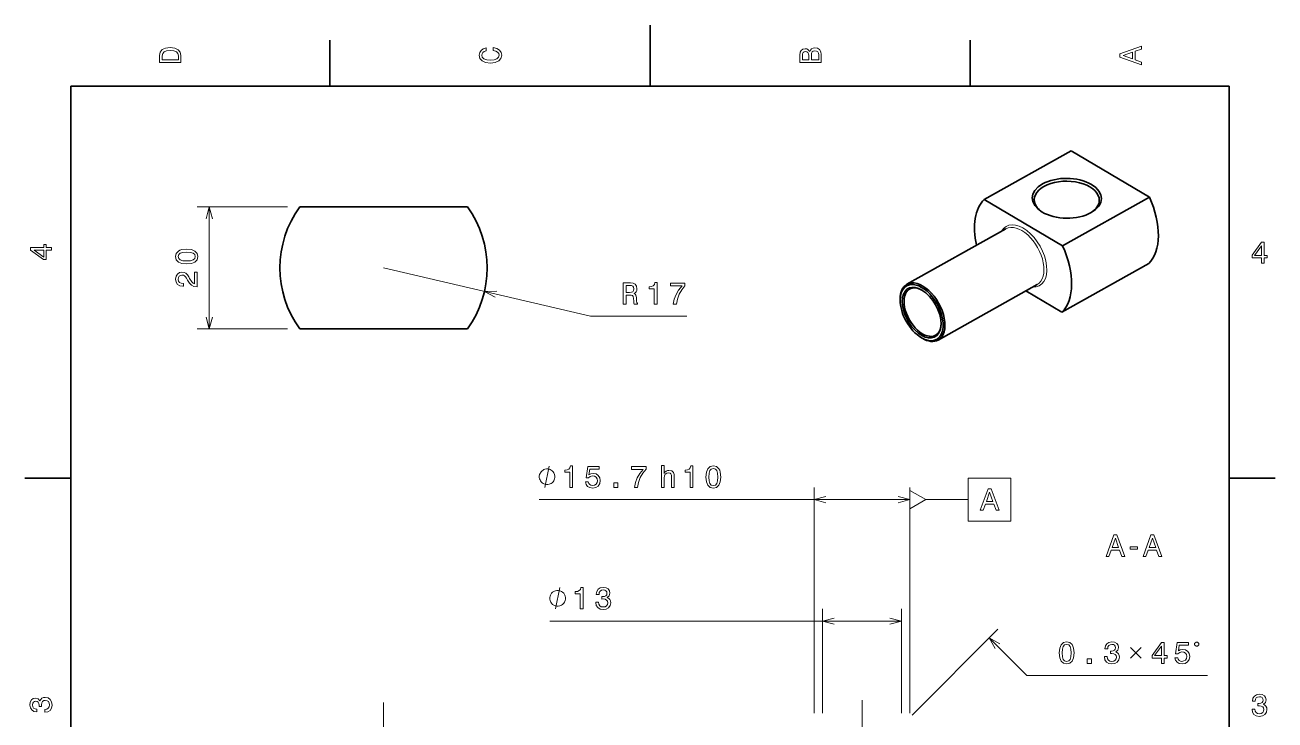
# Model space of a CAD drawing. Extents: x 0 to 210, y 0 to 297.
# Drawn here: x 2.5 to 207.5, y 183.1 to 297 of the extents above; entities that cross this region are included whole.
import ezdxf

# ---------------------------------------------------------------- set-up
doc = ezdxf.new("R2010")
doc.units = 0
doc.linetypes.add('DASHDOT', pattern=[18.5, 12, -3, 0.5, -3])

msp = doc.modelspace()

# ---------------------------------------------------------------- linework, layer by layer
at = {"color": 7, "lineweight": 35, "ltscale": 0.25}
msp.add_line((105, 287), (105, 297), dxfattribs=at)
at = {"color": 7, "lineweight": 35, "ltscale": 0.1875}
for p, q in [((52.5, 287), (52.5, 294.5)), ((157.5, 287), (157.5, 294.5)), ((10, 222.699997), (2.5, 222.699997)), ((200, 222.699997), (207.5, 222.699997))]:
    msp.add_line(p, q, dxfattribs=at)
at = {"color": 7, "lineweight": 35}
for p, q in [((200, 287), (10, 287)), ((10, 287), (10, 10)), ((200, 10), (200, 287)), ((75.053024, 267.179138), (47.557568, 267.179138)), ((75.053024, 247.179138), (47.557568, 247.179138))]:
    msp.add_line(p, q, dxfattribs=at)
at = {"color": 7, "lineweight": 35, "ltscale": 0.408224}
for p, q in [((159.802139, 268.410889), (174.047699, 276.392059)), ((172.66713, 260.800903), (186.912704, 268.782074)), ((172.550766, 249.900162), (186.796326, 257.881348))]:
    msp.add_line(p, q, dxfattribs=at)
at = {"color": 7, "lineweight": 35, "ltscale": 0.373681}
for p, q in [((174.047699, 276.392059), (186.912704, 268.782074)), ((159.802139, 268.410889), (172.66713, 260.800903))]:
    msp.add_line(p, q, dxfattribs=at)
at = {"color": 7, "lineweight": 13, "ltscale": 0.370814}
for p, q in [((45.557568, 267.179138), (30.724991, 267.179138)), ((45.557568, 247.179138), (30.724991, 247.179138))]:
    msp.add_line(p, q, dxfattribs=at)
at = {"color": 7, "lineweight": 13}
for p, q in [((32.724991, 247.179138), (32.724991, 267.179138)), ((61.305294, 257.179138), (95.226547, 249.250687)), ((131.920868, 184.169189), (131.920868, 221.188248)), ((147.62088, 184.169189), (147.62088, 221.188248)), ((86.843338, 219.188248), (147.62088, 219.188248)), ((88.566467, 199.268707), (146.270874, 199.268707)), ((166.814255, 190.35025), (196.411041, 190.35025))]:
    msp.add_line(p, q, dxfattribs=at)
at = {"color": 7, "lineweight": 35, "ltscale": 0.465376}
for p, q in [((147.141113, 254.489548), (163.381058, 263.588074)), ((152.25705, 245.358383), (168.496994, 254.456909))]:
    msp.add_line(p, q, dxfattribs=at)
at = {"color": 7, "lineweight": 35, "ltscale": 0.17219}
msp.add_line((166.62265, 253.406799), (172.550766, 249.900162), dxfattribs=at)
at = {"color": 7, "lineweight": 35, "ltscale": 0.004081}
for p, q in [((146.024124, 251.943008), (146.026215, 252.106216)), ((149.501984, 245.735474), (149.642273, 245.652039))]:
    msp.add_line(p, q, dxfattribs=at)
at = {"color": 7, "lineweight": 13, "ltscale": 0.395202}
msp.add_line((95.226547, 249.250687), (111.034615, 249.250687), dxfattribs=at)
at = {"color": 7, "lineweight": 13, "ltscale": 0.17451}
msp.add_line((150.218948, 219.188248), (157.199341, 219.188248), dxfattribs=at)
at = {"color": 7, "lineweight": 13, "ltscale": 0.427488}
for p, q in [((133.270874, 184.169189), (133.270874, 201.268707)), ((146.270874, 184.169189), (146.270874, 201.268707))]:
    msp.add_line(p, q, dxfattribs=at)
at = {"color": 7, "lineweight": 13, "ltscale": 0.497174}
msp.add_line((147.985092, 183.883408), (162.047302, 197.945618), dxfattribs=at)
at = {"color": 7, "lineweight": 13, "ltscale": 0.218537}
msp.add_line((160.633087, 196.531403), (166.814255, 190.35025), dxfattribs=at)
at = {"color": 7, "linetype": 'DASHDOT', "lineweight": 13}
for p, q in [((61.305294, 185.91925), (61.305294, 144.518646)), ((139.770874, 140.171143), (139.770874, 186.314468))]:
    msp.add_line(p, q, dxfattribs=at)
at = {"color": 7, "lineweight": 13}
for points in [[(24.583214, 291.994965), (24.583214, 290.829987), (28.083214, 290.829987), (28.083214, 291.994965), (27.972263, 292.544678), (27.634367, 292.953186), (27.084656, 293.205353), (26.333214, 293.296112), (25.566643, 293.215424), (25.26405, 293.114563), (25.021975, 292.973358), (24.694164, 292.56485), (24.613474, 292.297546)], [(79.282059, 292.817017), (79.705688, 292.716156), (80.008286, 292.549713), (80.194885, 292.317719), (80.255402, 292.04541), (80.164627, 291.71759), (79.892288, 291.460388), (79.448486, 291.28891), (78.833214, 291.233429), (78.222984, 291.28891), (77.774139, 291.455353), (77.501801, 291.712555), (77.405983, 292.04541), (77.456413, 292.287476), (77.597626, 292.494232), (77.82457, 292.65564), (78.137245, 292.766571), (78.137245, 293.245697), (77.658142, 293.094391), (77.295029, 292.832153), (77.068085, 292.47406), (76.987396, 292.04541), (77.113472, 291.510803), (77.466499, 291.102325), (78.046471, 290.840057), (78.833214, 290.749298), (79.619957, 290.840057), (80.199928, 291.102325), (80.557999, 291.510803), (80.679039, 292.04541), (80.583214, 292.514404), (80.315926, 292.89267), (79.877159, 293.159943), (79.282059, 293.301147)], [(131.192001, 292.630402), (130.89949, 292.983429), (130.702805, 293.074219), (130.460724, 293.104462), (130.082489, 293.03891), (129.81015, 292.842224), (129.643723, 292.524506), (129.583206, 292.080688), (129.583206, 290.835022), (133.083206, 290.835022), (133.083206, 292.151306), (133.012604, 292.620331), (132.805832, 292.968292), (132.478012, 293.18515), (132.03421, 293.260803), (131.736664, 293.215424), (131.489548, 293.094391), (131.307983, 292.897705)], [(185.583206, 290.466858), (185.583206, 290.930847), (184.554382, 291.299011), (184.554382, 292.695984), (185.583206, 293.064117), (185.583206, 293.538177), (182.078156, 292.257202), (182.078156, 291.742798)], [(25.001802, 291.959656), (25.07745, 292.342957), (25.309439, 292.605194), (25.722984, 292.761536), (26.333214, 292.811951), (26.923271, 292.7565), (27.336817, 292.600159), (27.583935, 292.332855), (27.664625, 291.959656), (27.664625, 291.299011), (25.001802, 291.299011)], [(131.03566, 291.984863), (131.03566, 291.299011), (130.001801, 291.299011), (130.001801, 292.025208), (130.032059, 292.297546), (130.122833, 292.489197), (130.279175, 292.605194), (130.511154, 292.645538), (130.743149, 292.600159), (130.904526, 292.479126), (131.005402, 292.272339)], [(132.664612, 292.095825), (132.664612, 291.299011), (131.45929, 291.299011), (131.45929, 292.050446), (131.494583, 292.368164), (131.600494, 292.595093), (131.782059, 292.731262), (132.044296, 292.776672), (132.321686, 292.731262), (132.513321, 292.605194), (132.629318, 292.393372)], [(184.125717, 291.460388), (182.582489, 292), (184.125717, 292.539642)], [(6.833213, 260.077362), (6.833213, 260.53125), (5.965778, 260.53125), (5.965778, 261.030548), (5.56232, 261.030548), (5.56232, 260.53125), (3.408862, 260.53125), (3.408862, 260.072327), (5.521974, 258.539185), (5.965778, 258.539185), (5.965778, 260.077362)], [(205.27739, 257.966766), (205.731277, 257.966766), (205.731277, 258.834198), (206.23056, 258.834198), (206.23056, 259.237671), (205.731277, 259.237671), (205.731277, 261.391113), (205.272339, 261.391113), (203.739197, 259.278015), (203.739197, 258.834198), (205.27739, 258.834198)], [(204.162827, 259.237671), (205.27739, 260.806091), (205.27739, 259.237671)], [(5.56232, 258.96283), (3.993876, 260.077362), (5.56232, 260.077362)], [(29.015335, 257.831726), (29.807123, 257.907379), (30.371965, 258.144409), (30.714905, 258.522644), (30.825855, 259.04715), (30.714905, 259.566589), (30.371965, 259.944855), (29.807123, 260.176819), (29.015335, 260.257538), (28.228592, 260.176819), (27.915913, 260.081024), (27.658707, 259.944855), (27.315769, 259.566589), (27.199776, 259.04715), (27.315769, 258.522644), (27.663754, 258.144409), (28.228592, 257.907379)], [(29.015335, 258.315887), (28.405106, 258.356232), (27.966347, 258.4823), (27.709141, 258.709259), (27.618362, 259.04715), (27.709141, 259.380005), (27.966347, 259.606934), (28.405106, 259.733032), (29.015335, 259.773376), (29.63061, 259.733032), (30.069372, 259.606934), (30.326576, 259.380005), (30.412312, 259.04715), (30.326576, 258.709259), (30.069372, 258.4823), (29.63061, 258.356232)], [(30.724991, 254.080582), (30.724991, 256.486206), (30.291273, 256.486206), (30.291273, 254.5849), (30.054241, 254.690811), (29.857555, 254.87236), (29.499487, 255.432159), (29.34819, 255.729721), (29.131332, 256.062561), (28.879169, 256.299591), (28.581619, 256.43576), (28.243721, 256.486206), (27.820091, 256.400452), (27.48724, 256.163422), (27.275425, 255.800323), (27.199776, 255.331299), (27.285511, 254.847153), (27.522541, 254.478989), (27.900784, 254.241959), (28.400063, 254.16127), (28.470669, 254.16127), (28.470669, 254.620209), (28.430321, 254.620209), (28.087383, 254.665588), (27.83522, 254.801758), (27.67384, 255.018616), (27.618362, 255.306076), (27.668797, 255.598587), (27.794876, 255.815445), (27.991562, 255.956665), (28.238678, 256.00708), (28.470669, 255.971786), (28.667355, 255.875961), (28.838825, 255.714584), (28.99012, 255.492676), (29.151505, 255.195129), (29.464184, 254.700897), (29.797037, 254.352921), (30.200495, 254.146149), (30.709862, 254.080582)], [(100.619919, 251.250687), (101.088943, 251.250687), (101.088943, 252.728348), (101.568047, 252.728348), (101.921066, 252.713226), (102.142975, 252.642624), (102.264008, 252.476196), (102.314438, 252.178635), (102.339661, 251.724747), (102.369919, 251.4272), (102.430435, 251.250687), (102.959976, 251.250687), (102.959976, 251.346512), (102.843979, 251.487717), (102.803635, 251.749969), (102.768333, 252.314804), (102.682602, 252.733398), (102.566605, 252.864517), (102.385048, 252.960342), (102.586777, 253.086426), (102.727989, 253.262939), (102.818771, 253.484833), (102.84903, 253.752136), (102.778419, 254.175766), (102.576691, 254.493484), (102.243835, 254.68512), (101.789948, 254.750687), (100.619919, 254.750687)], [(101.658829, 254.322021), (101.966461, 254.291748), (102.183319, 254.195938), (102.319489, 254.019424), (102.364876, 253.742035), (102.314438, 253.449539), (102.178276, 253.273026), (101.946289, 253.182251), (101.628563, 253.157028), (101.088943, 253.157028), (101.088943, 254.322021)], [(105.689804, 251.250687), (106.148735, 251.250687), (106.148735, 254.775909), (105.805801, 254.775909), (105.715019, 254.468262), (105.533463, 254.26149), (105.256088, 254.140457), (104.872803, 254.100113), (104.872803, 253.742035), (105.689804, 253.742035)], [(108.815598, 251.250687), (109.324966, 251.250687), (109.491386, 252.082825), (109.78389, 252.859482), (110.197441, 253.580658), (110.737061, 254.256454), (110.737061, 254.675034), (108.336487, 254.675034), (108.336487, 254.21611), (110.252914, 254.21611), (109.698158, 253.535263), (109.279572, 252.824173), (108.987061, 252.067688)], [(89.410004, 222.938248), (89.410004, 223.054916), (89.351669, 223.288239), (89.293343, 223.463257), (89.235008, 223.579926), (89.11834, 223.754913), (88.943344, 223.929916), (88.768341, 224.04657), (88.651672, 224.104919), (88.476669, 224.163239), (88.243347, 224.221588), (88.126678, 224.221588), (88.01001, 224.221588), (87.776672, 224.163239), (87.601669, 224.104919), (87.485008, 224.04657), (87.310013, 223.929916), (87.13501, 223.754913), (87.018341, 223.579926), (86.960007, 223.463257), (86.901672, 223.288239), (86.843338, 223.054916), (86.843338, 222.938248), (86.843338, 222.821579), (86.901672, 222.588257), (86.960007, 222.413239), (87.018341, 222.29657), (87.13501, 222.121582), (87.310013, 221.946579), (87.485008, 221.829926), (87.601669, 221.771576), (87.776672, 221.713257), (88.01001, 221.654907), (88.126678, 221.654907), (88.24334, 221.654907), (88.476669, 221.713257), (88.651672, 221.771576), (88.768341, 221.829926), (88.943344, 221.946579), (89.11834, 222.121582), (89.235008, 222.29657), (89.293343, 222.413239), (89.351669, 222.588257), (89.410004, 222.821579)], [(91.837234, 221.188248), (92.296173, 221.188248), (92.296173, 224.71347), (91.953232, 224.71347), (91.862457, 224.405823), (91.680893, 224.199051), (91.403519, 224.078018), (91.020233, 224.037674), (91.020233, 223.679596), (91.837234, 223.679596)], [(94.413315, 222.101074), (94.524269, 221.687531), (94.771385, 221.364761), (95.134499, 221.163025), (95.59848, 221.087372), (96.107841, 221.178162), (96.506256, 221.425278), (96.758423, 221.818649), (96.85424, 222.322968), (96.768509, 222.791992), (96.526428, 223.160156), (96.148193, 223.397186), (95.658997, 223.48291), (95.280754, 223.422394), (94.988251, 223.255981), (95.129456, 224.199051), (96.662598, 224.199051), (96.662598, 224.61261), (94.791565, 224.61261), (94.514183, 222.756683), (94.917641, 222.756683), (95.210144, 222.993713), (95.583344, 223.079468), (95.906113, 223.023987), (96.153229, 222.86261), (96.30957, 222.615479), (96.365051, 222.29776), (96.30957, 221.980042), (96.148193, 221.73291), (95.90107, 221.576569), (95.583344, 221.521103), (95.316055, 221.556396), (95.109283, 221.672394), (94.957985, 221.853943), (94.882339, 222.101074)], [(102.435074, 221.188248), (102.944443, 221.188248), (103.11087, 222.020386), (103.403374, 222.797028), (103.816925, 223.518219), (104.356544, 224.194), (104.356544, 224.61261), (101.955963, 224.61261), (101.955963, 224.153656), (103.872391, 224.153656), (103.317642, 223.472839), (102.899048, 222.761734), (102.606544, 222.005249)], [(106.878159, 221.188248), (107.32196, 221.188248), (107.32196, 222.751648), (107.367355, 223.109711), (107.513611, 223.371964), (107.740555, 223.533356), (108.043152, 223.593872), (108.285225, 223.543427), (108.436523, 223.407257), (108.512169, 223.180328), (108.537384, 222.877731), (108.537384, 221.188248), (108.981186, 221.188248), (108.981186, 222.968506), (108.961014, 223.326569), (108.870239, 223.62413), (108.572685, 223.896454), (108.108711, 223.992279), (107.856552, 223.95697), (107.639694, 223.86116), (107.45813, 223.709869), (107.32196, 223.503082), (107.32196, 224.809296), (106.878159, 224.809296)], [(111.567352, 221.188248), (112.026291, 221.188248), (112.026291, 224.71347), (111.68335, 224.71347), (111.592575, 224.405823), (111.411011, 224.199051), (111.133636, 224.078018), (110.750351, 224.037674), (110.750351, 223.679596), (111.567352, 223.679596)], [(114.178741, 222.897903), (114.254387, 222.10611), (114.491417, 221.541275), (114.869659, 221.198334), (115.394157, 221.087372), (115.913605, 221.198334), (116.291855, 221.541275), (116.523834, 222.10611), (116.60453, 222.897903), (116.523834, 223.684647), (116.428017, 223.997314), (116.291855, 224.254532), (115.913605, 224.597473), (115.394157, 224.71347), (114.869659, 224.597473), (114.491417, 224.249481), (114.254387, 223.684647)], [(114.662888, 222.897903), (114.703232, 223.508133), (114.829315, 223.946899), (115.056259, 224.204102), (115.394157, 224.294876), (115.727005, 224.204102), (115.953957, 223.946899), (116.080032, 223.508133), (116.120377, 222.897903), (116.080032, 222.282623), (115.953957, 221.843872), (115.727005, 221.58667), (115.394157, 221.500931), (115.056259, 221.58667), (114.829315, 221.843872), (114.703232, 222.282623)], [(99.052078, 221.188248), (99.748047, 221.188248), (99.748047, 221.939697), (99.052078, 221.939697)], [(157.199341, 222.688248), (157.199341, 215.688248), (164.199341, 215.688248), (164.199341, 222.688248)], [(147.62088, 217.688248), (150.218948, 219.188248), (147.62088, 220.688248)], [(159.166199, 217.438248), (159.630173, 217.438248), (159.998322, 218.467072), (161.395294, 218.467072), (161.763458, 217.438248), (162.237518, 217.438248), (160.956543, 220.943298), (160.442123, 220.943298)], [(160.159714, 218.895737), (160.699341, 220.438965), (161.238953, 218.895737)], [(179.786926, 209.896179), (180.250916, 209.896179), (180.619064, 210.925003), (182.016037, 210.925003), (182.384201, 209.896179), (182.858261, 209.896179), (181.577286, 213.40123), (181.062866, 213.40123)], [(185.858978, 209.896179), (186.322952, 209.896179), (186.691116, 210.925003), (188.088089, 210.925003), (188.456238, 209.896179), (188.930298, 209.896179), (187.649323, 213.40123), (187.134918, 213.40123)], [(180.780457, 211.353668), (181.320068, 212.896896), (181.859695, 211.353668)], [(183.745865, 211.051071), (184.966324, 211.051071), (184.966324, 211.449493), (183.745865, 211.449493)], [(186.852493, 211.353668), (187.39212, 212.896896), (187.931747, 211.353668)], [(91.133133, 203.018707), (91.133133, 203.135376), (91.074799, 203.368713), (91.016464, 203.543701), (90.95813, 203.66037), (90.841461, 203.835373), (90.666466, 204.010376), (90.49147, 204.127045), (90.374802, 204.185379), (90.199799, 204.243713), (89.966469, 204.302032), (89.8498, 204.302032), (89.733139, 204.302032), (89.499802, 204.243713), (89.324799, 204.185379), (89.20813, 204.127045), (89.033134, 204.010376), (88.858139, 203.835373), (88.74147, 203.66037), (88.683136, 203.543701), (88.624802, 203.368713), (88.566467, 203.135376), (88.566467, 203.018707), (88.566467, 202.902039), (88.624802, 202.668701), (88.683136, 202.493713), (88.74147, 202.377045), (88.858139, 202.202042), (89.033134, 202.027039), (89.20813, 201.91037), (89.324799, 201.852036), (89.499802, 201.793701), (89.733139, 201.735382), (89.8498, 201.735382), (89.966461, 201.735382), (90.199799, 201.793701), (90.374802, 201.852036), (90.49147, 201.91037), (90.666466, 202.027039), (90.841461, 202.202042), (90.95813, 202.377045), (91.016464, 202.493713), (91.074799, 202.668701), (91.133133, 202.902039)], [(93.560364, 201.268707), (94.019302, 201.268707), (94.019302, 204.793915), (93.676361, 204.793915), (93.585587, 204.486282), (93.404022, 204.27951), (93.126648, 204.158478), (92.743362, 204.118134), (92.743362, 203.760071), (93.560364, 203.760071)], [(96.116272, 202.368134), (96.116272, 202.332825), (96.19696, 201.848679), (96.433998, 201.485565), (96.807198, 201.253571), (97.301437, 201.167847), (97.825928, 201.253571), (98.219299, 201.475479), (98.471466, 201.828506), (98.562241, 202.282394), (98.521896, 202.579941), (98.410942, 202.822021), (98.229385, 203.008621), (97.987312, 203.144791), (98.315125, 203.417114), (98.431114, 203.850845), (98.355469, 204.244217), (98.138611, 204.541763), (97.785583, 204.728363), (97.301437, 204.793915), (96.847542, 204.713226), (96.499557, 204.491333), (96.272614, 204.138306), (96.19696, 203.669281), (96.19696, 203.633972), (96.645813, 203.633972), (96.686157, 203.956757), (96.817284, 204.188736), (97.029099, 204.329941), (97.326645, 204.380371), (97.588898, 204.340027), (97.78054, 204.234131), (97.89653, 204.062653), (97.941925, 203.830658), (97.89653, 203.583557), (97.775497, 203.417114), (97.563675, 203.316254), (97.276215, 203.285995), (97.079529, 203.291046), (97.079529, 202.892624), (97.326645, 202.90271), (97.644371, 202.85733), (97.881409, 202.736282), (98.022614, 202.539597), (98.073044, 202.282394), (98.01757, 201.989883), (97.871323, 201.773026), (97.639328, 201.636871), (97.331696, 201.591476), (97.013969, 201.641907), (96.781982, 201.793198), (96.635727, 202.035278), (96.580246, 202.368134)], [(172.116852, 194.059906), (172.192505, 193.268112), (172.429535, 192.703278), (172.80777, 192.360321), (173.332275, 192.249374), (173.851715, 192.360321), (174.229965, 192.703278), (174.461945, 193.268112), (174.542633, 194.059906), (174.461945, 194.846649), (174.366119, 195.159317), (174.229965, 195.416534), (173.851715, 195.75946), (173.332275, 195.875458), (172.80777, 195.75946), (172.429535, 195.411484), (172.192505, 194.846649)], [(172.600998, 194.059906), (172.641342, 194.670135), (172.767426, 195.108887), (172.99437, 195.366089), (173.332275, 195.456879), (173.665115, 195.366089), (173.892059, 195.108887), (174.018143, 194.670135), (174.058487, 194.059906), (174.018143, 193.444626), (173.892059, 193.005859), (173.665115, 192.748657), (173.332275, 192.662918), (172.99437, 192.748657), (172.767426, 193.005859), (172.641342, 193.444626)], [(179.533417, 193.449661), (179.533417, 193.414368), (179.614105, 192.930206), (179.851135, 192.567108), (180.224335, 192.335114), (180.718582, 192.249374), (181.243073, 192.335114), (181.636444, 192.557007), (181.888611, 192.910034), (181.979385, 193.363922), (181.939041, 193.661484), (181.828094, 193.903564), (181.64653, 194.090149), (181.404449, 194.226318), (181.732269, 194.498657), (181.848267, 194.932373), (181.772614, 195.325745), (181.555756, 195.623291), (181.202728, 195.809906), (180.718582, 195.875458), (180.264679, 195.794769), (179.916702, 195.572861), (179.689758, 195.219849), (179.614105, 194.750824), (179.614105, 194.715515), (180.062958, 194.715515), (180.103302, 195.038284), (180.234436, 195.270264), (180.446243, 195.411484), (180.74379, 195.461914), (181.006042, 195.42157), (181.197693, 195.315659), (181.313675, 195.144196), (181.35907, 194.912201), (181.313675, 194.665085), (181.192642, 194.498657), (180.98082, 194.397797), (180.693359, 194.367538), (180.496674, 194.372574), (180.496674, 193.974167), (180.74379, 193.984253), (181.061523, 193.938858), (181.298553, 193.817825), (181.439758, 193.62114), (181.490189, 193.363922), (181.434723, 193.071426), (181.288467, 192.854568), (181.056473, 192.718399), (180.74884, 192.673004), (180.431122, 192.72345), (180.199127, 192.874741), (180.052872, 193.116821), (179.997391, 193.449661)], [(188.867706, 192.35025), (189.321594, 192.35025), (189.321594, 193.217682), (189.820877, 193.217682), (189.820877, 193.62114), (189.321594, 193.62114), (189.321594, 195.774597), (188.862671, 195.774597), (187.329529, 193.661484), (187.329529, 193.217682), (188.867706, 193.217682)], [(187.753159, 193.62114), (188.867706, 195.189575), (188.867706, 193.62114)], [(191.075638, 193.263062), (191.186584, 192.849518), (191.433701, 192.526764), (191.796814, 192.325027), (192.260803, 192.249374), (192.770157, 192.340149), (193.168579, 192.58728), (193.420746, 192.980652), (193.516556, 193.48497), (193.430817, 193.953979), (193.188751, 194.322144), (192.810516, 194.559174), (192.32132, 194.644913), (191.943069, 194.584396), (191.650574, 194.417969), (191.791779, 195.361053), (193.324921, 195.361053), (193.324921, 195.774597), (191.453888, 195.774597), (191.176498, 193.918686), (191.579956, 193.918686), (191.872467, 194.155716), (192.245667, 194.241455), (192.568436, 194.185974), (192.815552, 194.024597), (192.971893, 193.777481), (193.027374, 193.459747), (192.971893, 193.142029), (192.810516, 192.894913), (192.563385, 192.738571), (192.245667, 192.68309), (191.978378, 192.718399), (191.771606, 192.834396), (191.6203, 193.015945), (191.544662, 193.263062)], [(194.544373, 195.150238), (194.77771, 195.150238), (195.011047, 195.383575), (195.011047, 195.616913), (194.77771, 195.85025), (194.544373, 195.85025), (194.311035, 195.616913), (194.311035, 195.383575)], [(176.720306, 192.35025), (177.416275, 192.35025), (177.416275, 193.101685), (176.720306, 193.101685)], [(5.73379, 184.329117), (5.769093, 184.329117), (6.253242, 184.409805), (6.616354, 184.646835), (6.848343, 185.020035), (6.934078, 185.514282), (6.848343, 186.038773), (6.626441, 186.432144), (6.273415, 186.684311), (5.819525, 186.775085), (5.521974, 186.734741), (5.279899, 186.623795), (5.0933, 186.44223), (4.957133, 186.20015), (4.684798, 186.527969), (4.251081, 186.643967), (3.857709, 186.568314), (3.560158, 186.351456), (3.373559, 185.998428), (3.307997, 185.514282), (3.388689, 185.060394), (3.610591, 184.712402), (3.963617, 184.485458), (4.432637, 184.409805), (4.46794, 184.409805), (4.46794, 184.858658), (4.145173, 184.899002), (3.913184, 185.030121), (3.771974, 185.241943), (3.721542, 185.53949), (3.761888, 185.801743), (3.867795, 185.993378), (4.039265, 186.109375), (4.271254, 186.15477), (4.518372, 186.109375), (4.684798, 185.988342), (4.785663, 185.77652), (4.815922, 185.489059), (4.810879, 185.292374), (5.209294, 185.292374), (5.199208, 185.53949), (5.244596, 185.857224), (5.365634, 186.094254), (5.56232, 186.235458), (5.819525, 186.285889), (6.112032, 186.230423), (6.328891, 186.084167), (6.465058, 185.852173), (6.510447, 185.54454), (6.460014, 185.226807), (6.308718, 184.994827), (6.066643, 184.848572), (5.73379, 184.793091)], [(203.729111, 184.866226), (203.729111, 184.830917), (203.809799, 184.346771), (204.046829, 183.983658), (204.420029, 183.751663), (204.914276, 183.665939), (205.438766, 183.751663), (205.832138, 183.973572), (206.084305, 184.326599), (206.175079, 184.780487), (206.134735, 185.078033), (206.023788, 185.320114), (205.842224, 185.506714), (205.600143, 185.642883), (205.927963, 185.915222), (206.043961, 186.348938), (205.968307, 186.74231), (205.75145, 187.039856), (205.398422, 187.226456), (204.914276, 187.292023), (204.460388, 187.211319), (204.112396, 186.989426), (203.885452, 186.636398), (203.809799, 186.167374), (203.809799, 186.13208), (204.258652, 186.13208), (204.298996, 186.454834), (204.430115, 186.686829), (204.641937, 186.828033), (204.939484, 186.878479), (205.201736, 186.83812), (205.393372, 186.732224), (205.509369, 186.560745), (205.554764, 186.328766), (205.509369, 186.081635), (205.388336, 185.915222), (205.176514, 185.814346), (204.889053, 185.784088), (204.692368, 185.789139), (204.692368, 185.390717), (204.939484, 185.400803), (205.257217, 185.355423), (205.494247, 185.234375), (205.635452, 185.037689), (205.685883, 184.780487), (205.630417, 184.487976), (205.484161, 184.271118), (205.252167, 184.134949), (204.944534, 184.089569), (204.626801, 184.139999), (204.394821, 184.29129), (204.248566, 184.533371), (204.193085, 184.866226)]]:
    msp.add_lwpolyline(points, close=True, dxfattribs=at)
for points in [[(33.24263, 265.247284), (32.724991, 267.179138), (32.207352, 265.247284)], [(79.858101, 253.374359), (77.859138, 253.309998), (79.622475, 252.366257)], [(32.207352, 249.110992), (32.724991, 247.179138), (33.24263, 249.110992)], [(87.776672, 221.188248), (88.476669, 224.688248)], [(133.852722, 219.705887), (131.920868, 219.188248), (133.852722, 218.670609)], [(145.689026, 218.670609), (147.62088, 219.188248), (145.689026, 219.705887)], [(89.499802, 201.268707), (90.199799, 204.768707)], [(135.202728, 199.786346), (133.270874, 199.268707), (135.202728, 198.751068)], [(144.33902, 198.751068), (146.270874, 199.268707), (144.33902, 199.786346)], [(162.365143, 195.531403), (160.633087, 196.531403), (161.633087, 194.799362)], [(183.822327, 193.22525), (185.572327, 194.97525)], [(183.822327, 194.97525), (185.572327, 193.22525)]]:
    msp.add_lwpolyline(points, dxfattribs=at)
at = {"color": 7, "lineweight": 35}
for start, end in [(143.968121, 216.031879), (323.968119, 36.031881)]:
    msp.add_arc((61.305294, 257.179138), 17, start, end, dxfattribs=at)
for centre, major_axis, ratio, start_param, end_param in [((173.357422, 268.596466), (-5.666351, 0.060486), 0.575785, 2.3602095641, 7.0647652331), ((173.354507, 268.323944), (-5.333023, 0.056946), 0.575785, 3.1415523757, 6.2831450293), ((180.422012, 267.136688), (5.539444, -9.887314), 0.577418, 0.159171998, 1.416921849), ((166.176453, 259.155518), (5.539444, -9.887314), 0.577418, 3.3007646516, 4.2324093795), ((173.354507, 268.323944), (-5.333023, 0.056946), 0.575785, 6.2831450293, 7.029661496), ((173.354507, 268.323944), (-5.333023, 0.056946), 0.575785, 2.3937259344, 3.1415523757), ((173.357422, 268.596466), (-5.666351, 0.060486), 0.575785, 0.7815799535, 2.3549619579), ((173.357422, 268.596466), (-5.666351, 0.060486), 0.575785, 2.3549619579, 2.3602095641), ((166.176453, 259.155518), (5.539444, -9.887314), 0.577418, 0.159171998, 1.416921849), ((149.556625, 249.844147), (2.460159, -4.391129), 0.577418, 1.8588432798, 3.9273969867), ((149.699081, 249.923965), (2.557922, -4.565613), 0.577418, 3.1416146789, 3.9273969767), ((149.556625, 249.844147), (2.215775, -3.954926), 0.577418, 2.3558100103, 6.5712322184), ((149.699081, 249.923965), (2.557922, -4.565613), 0.577418, 0.0000220253, 3.1416146789), ((149.699081, 249.923965), (2.118027, -3.780441), 0.577418, 3.14156038, 6.2831530336), ((149.699081, 249.923965), (2.118027, -3.780441), 0.577418, 2.3797585846, 3.14156038), ((149.556625, 249.844147), (2.460159, -4.391129), 0.577418, 5.4974026639, 8.1420285989), ((149.556625, 249.844147), (2.215775, -3.954926), 0.577418, 0.7858043331, 2.3558100103), ((149.556625, 249.844147), (2.460159, -4.391129), 0.577418, 3.9273969867, 5.4974026639), ((149.699081, 249.923965), (2.118027, -3.780441), 0.577418, 6.2831530336, 6.5712322307), ((149.556625, 249.844147), (2.215775, -3.954926), 0.577418, 0.2880469235, 0.7858043331), ((149.699081, 249.923965), (2.118027, -3.780441), 0.577418, 0.2880469235, 0.7617275482), ((149.699081, 249.923965), (2.557922, -4.565613), 0.577418, 5.4974026574, 6.2832073325)]:
    msp.add_ellipse(centre, major_axis=major_axis, ratio=ratio, start_param=start_param, end_param=end_param, dxfattribs=at)
at = {"color": 7, "lineweight": 13}
for centre, major_axis, start_param, end_param in [((166.176453, 259.155518), (2.72084, -4.856415), 5.9355732338, 9.7725750468), ((165.939026, 259.022491), (2.557922, -4.565613), 0.0000220253, 3.1416146789)]:
    msp.add_ellipse(centre, major_axis=major_axis, ratio=0.577418, start_param=start_param, end_param=end_param, dxfattribs=at)

doc.saveas('drawing.dxf')
